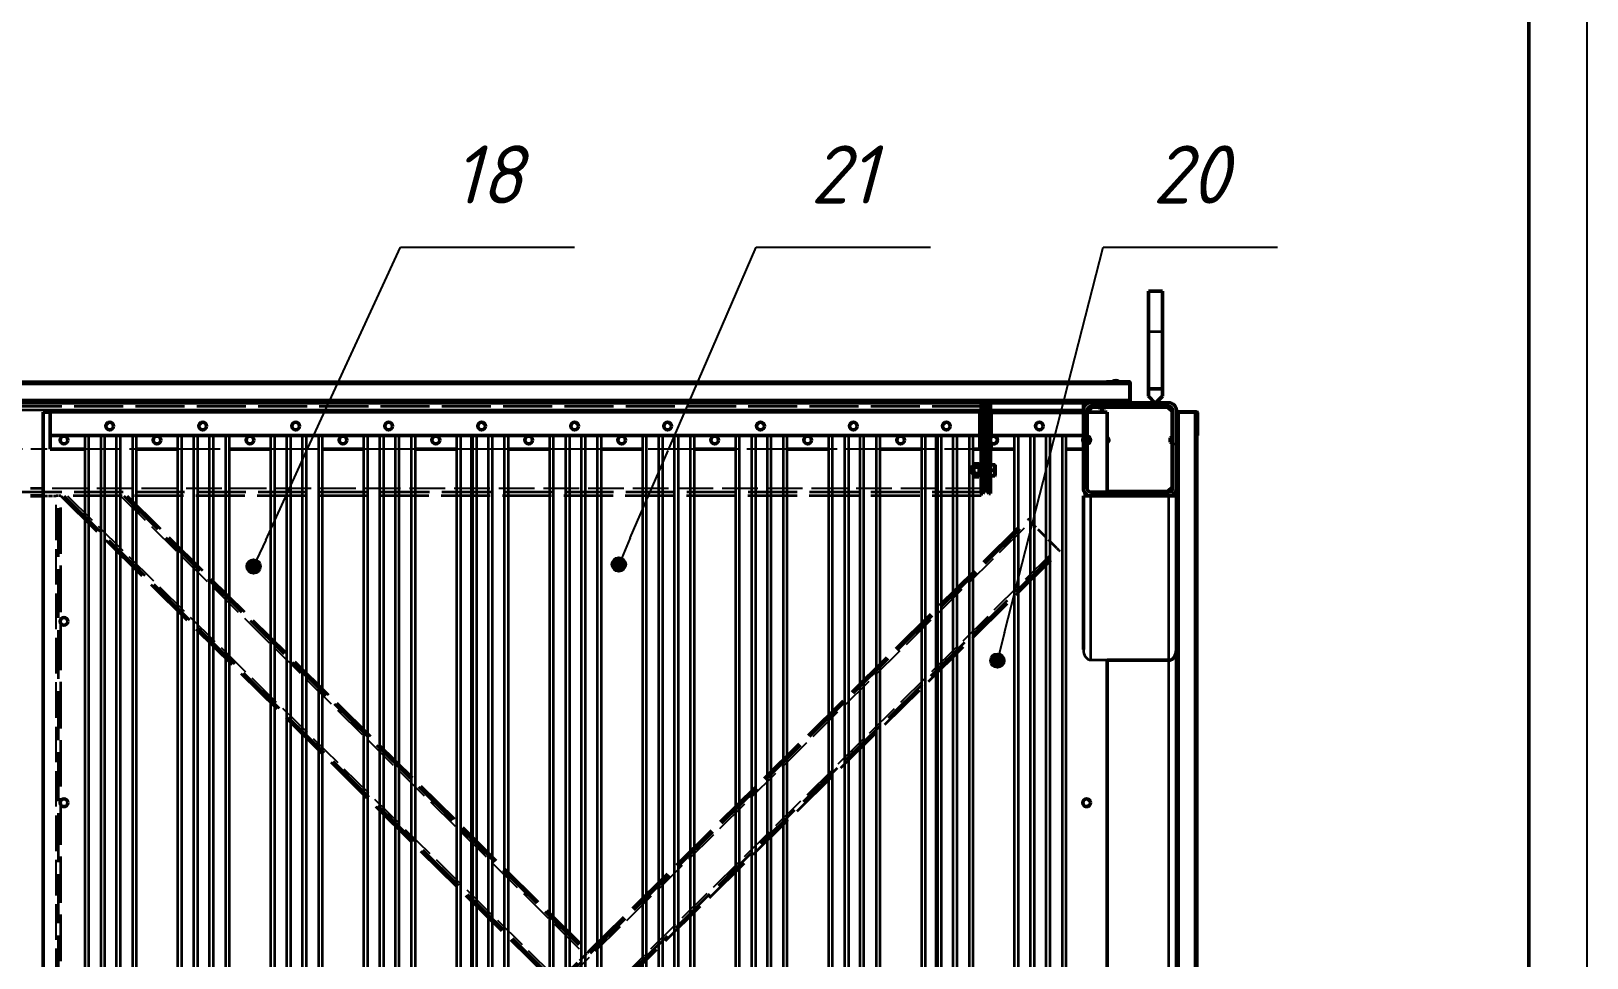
# Model space of a CAD drawing. Header units: millimetres. Extents: x 0 to 21025, y 0 to 14850.
# Drawn here: x 17678 to 21025, y 8465 to 10457 of the extents above; entities that cross this region are included whole.
import ezdxf

# ---------------------------------------------------------------- set-up
doc = ezdxf.new("R2010")
doc.units = ezdxf.units.MM
doc.header["$LTSCALE"] = 25
doc.linetypes.add('CHAIN', pattern=[0.7087, 0.4724, -0.0591, 0.1181, -0.0591])
doc.linetypes.add('DASHED', pattern=[0.2067, 0.1654, -0.0413])
for name, color, linetype, lineweight in [('Видимые тонкие (ГОСТ)', 7, 'Continuous', 35), ('Видимый контур (ГОСТ)', 7, 'Continuous', 50), ('Кромка (ГОСТ)', 7, 'Continuous', 50), ('Линия резьбы (ГОСТ)', 7, 'Continuous', 25), ('Невидимые тонкие (ГОСТ)', 7, 'DASHED', 25), ('Невидимый контур (ГОСТ)', 7, 'DASHED', 35), ('Обозначение (ГОСТ)', 7, 'Continuous', 25), ('Осевая линия (ГОСТ)', 7, 'Continuous', 25), ('Штриховка (ГОСТ)', 7, 'Continuous', 18)]:
    doc.layers.add(name, color=color, linetype=linetype, lineweight=lineweight)
doc.styles.add('Увеличенный текст (ГОСТ)', font='GOST Common Italic.ttf')

# ---------------------------------------------------------------- blocks, each defined once
blk = doc.blocks.new('Рамки ГОСТ_ граница 594x841')
at = {"layer": 'Кромка (ГОСТ)', "lineweight": 25}
blk.add_line((841, 594), (841, 0), dxfattribs=at)
at = {"layer": 'Кромка (ГОСТ)'}
blk.add_line((836, 5), (836, 589), dxfattribs=at)
blk = doc.blocks.new('Номера позиций6')
at = {"layer": 'Обозначение (ГОСТ)'}
h = blk.add_hatch(color=256, dxfattribs=at)
edge = h.paths.add_edge_path(flags=0)
edge.add_arc((726.26, 372.26), 0.625, 0, 360)
for p, q in [((730.94, 382.43), (738.89, 399.72)), ((738.89, 399.72), (753.89, 399.72)), ((727.31, 374.53), (730.85, 382.23)), ((727.31, 374.53), (726.52, 372.83))]:
    blk.add_line(p, q, dxfattribs=at)
blk.add_circle((726.26, 372.26), 0.625, dxfattribs=at)
at = {"layer": 'Обозначение (ГОСТ)', "insert": (746.39, 405.97), "char_height": 5, "attachment_point": 5, "style": 'Увеличенный текст (ГОСТ)'}
blk.add_mtext('18', dxfattribs=at)
blk = doc.blocks.new('Номера позиций7')
at = {"layer": 'Обозначение (ГОСТ)'}
h = blk.add_hatch(color=256, dxfattribs=at)
edge = h.paths.add_edge_path(flags=0)
edge.add_arc((790.27, 364.16), 0.625, 0, 360)
for p, q in [((790.89, 366.58), (799.38, 399.72)), ((799.38, 399.72), (814.38, 399.72)), ((790.89, 366.58), (790.43, 364.77))]:
    blk.add_line(p, q, dxfattribs=at)
blk.add_circle((790.27, 364.16), 0.625, dxfattribs=at)
at = {"layer": 'Обозначение (ГОСТ)', "insert": (806.88, 405.97), "char_height": 5, "attachment_point": 5, "style": 'Увеличенный текст (ГОСТ)'}
blk.add_mtext('20', dxfattribs=at)
blk = doc.blocks.new('Номера позиций18')
at = {"layer": 'Обозначение (ГОСТ)'}
h = blk.add_hatch(color=256, dxfattribs=at)
edge = h.paths.add_edge_path(flags=0)
edge.add_arc((757.69, 372.43), 0.625, 0, 360)
for p, q in [((762.02, 382.43), (769.51, 399.72)), ((769.51, 399.72), (784.51, 399.72)), ((758.68, 374.73), (761.93, 382.23)), ((758.68, 374.73), (757.94, 373.01))]:
    blk.add_line(p, q, dxfattribs=at)
blk.add_circle((757.69, 372.43), 0.625, dxfattribs=at)
at = {"layer": 'Обозначение (ГОСТ)', "insert": (777.01, 405.97), "char_height": 5, "attachment_point": 5, "style": 'Увеличенный текст (ГОСТ)'}
blk.add_mtext('21', dxfattribs=at)

msp = doc.modelspace()

# ---------------------------------------------------------------- hatches: boundary and pattern name
at = {"layer": 'Штриховка (ГОСТ)'}
h = msp.add_hatch(dxfattribs=at)
h.set_pattern_fill('ANSI31', color=256, scale=635, angle=75.000175, style=0)
h.set_pattern_definition([(120.00018, (0, 0), (-68.74064, -39.6877), [])])
edge = h.paths.add_edge_path()
edge.add_ellipse((19957.738, 9474.323), major_axis=(0, -16), ratio=1, start_angle=270, end_angle=360)
edge.add_line((19957.738, 9458.323), (20125.738, 9458.323))
edge.add_ellipse((20125.738, 9474.323), major_axis=(16, 0), ratio=1, start_angle=270, end_angle=360)
edge.add_line((20141.738, 9474.323), (20141.738, 9642.323))
edge.add_ellipse((20125.738, 9642.323), major_axis=(0, 16), ratio=1, start_angle=270, end_angle=360)
edge.add_line((20125.738, 9658.323), (19957.738, 9658.323))
edge.add_ellipse((19957.738, 9642.323), major_axis=(-16, 0), ratio=1, start_angle=270, end_angle=360)
edge.add_line((19941.738, 9642.323), (19941.738, 9474.323))
edge = h.paths.add_edge_path(flags=0)
edge.add_line((19957.738, 9650.323), (20125.738, 9650.323))
edge.add_ellipse((20125.738, 9642.323), major_axis=(8, 0), ratio=1, start_angle=0, end_angle=90, ccw=False)
edge.add_line((20133.738, 9642.323), (20133.738, 9474.323))
edge.add_ellipse((20125.738, 9474.323), major_axis=(0, -8), ratio=1, start_angle=0, end_angle=90, ccw=False)
edge.add_line((20125.738, 9466.323), (19957.738, 9466.323))
edge.add_ellipse((19957.738, 9474.323), major_axis=(-8, 0), ratio=1, start_angle=0, end_angle=90, ccw=False)
edge.add_line((19949.738, 9474.323), (19949.738, 9642.323))
edge.add_ellipse((19957.738, 9642.323), major_axis=(0, 8), ratio=1, start_angle=0, end_angle=90, ccw=False)

# ---------------------------------------------------------------- linework, layer by layer
at = {"layer": 'Видимые тонкие (ГОСТ)'}
for p, q in [((20111.738, 9810.84), (20081.738, 9810.84)), ((20041.738, 9698.475), (12941.738, 9698.475)), ((20014.138, 9702.923), (20009.338, 9702.923)), ((20041.738, 9663.812), (12941.738, 9663.812)), ((19721.738, 9642.323), (13261.738, 9642.323)), ((17704.138, 9658.923), (17699.338, 9658.923)), ((18244.138, 9658.923), (18239.338, 9658.923)), ((18914.138, 9658.923), (18909.338, 9658.923)), ((19519.138, 9658.923), (19514.338, 9658.923)), ((19721.738, 9655.123), (19741.738, 9655.123)), ((19729.288, 9647.823), (19734.189, 9647.823)), ((19941.738, 9642.323), (19741.738, 9642.323)), ((19984.138, 9658.923), (19979.338, 9658.923)), ((19718.937, 9637.323), (17718.937, 9637.323)), ((19941.738, 9636.323), (19743.281, 9636.323)), ((20147.228, 7258.323), (20147.228, 9638.323)), ((20181.89, 7258.323), (20181.89, 9638.323)), ((17793.116, 9588.323), (17793.116, 7258.323)), ((17801.333, 9588.323), (17801.333, 7258.323)), ((17827.531, 9588.323), (17827.531, 7258.323)), ((17836.067, 9588.323), (17836.067, 7258.323)), ((17861.114, 9588.323), (17861.114, 7258.323)), ((17869.65, 9588.323), (17869.65, 7258.323)), ((17895.848, 9588.323), (17895.848, 7258.323)), ((17904.065, 9588.323), (17904.065, 7258.323)), ((17993.116, 9588.323), (17993.116, 7258.323)), ((18001.333, 9588.323), (18001.333, 7258.323)), ((18027.531, 9588.323), (18027.531, 7258.323)), ((18036.067, 9588.323), (18036.067, 7258.323)), ((18061.114, 9588.323), (18061.114, 7258.323)), ((18069.65, 9588.323), (18069.65, 7258.323)), ((18095.848, 9588.323), (18095.848, 7258.323)), ((18104.065, 9588.323), (18104.065, 7258.323)), ((18193.116, 9588.323), (18193.116, 7258.323)), ((18201.333, 9588.323), (18201.333, 7258.323)), ((18227.531, 9588.323), (18227.531, 7258.323)), ((18236.067, 9588.323), (18236.067, 7258.323)), ((18261.114, 9588.323), (18261.114, 7258.323)), ((18269.65, 9588.323), (18269.65, 7258.323)), ((18295.848, 9588.323), (18295.848, 7258.323)), ((18304.065, 9588.323), (18304.065, 7258.323)), ((18393.116, 9588.323), (18393.116, 7258.323)), ((18401.333, 9588.323), (18401.333, 7258.323)), ((18427.531, 9588.323), (18427.531, 7258.323)), ((18436.067, 9588.323), (18436.067, 7258.323)), ((18461.114, 9588.323), (18461.114, 7258.323)), ((18469.65, 7258.323), (18469.65, 9588.323)), ((18495.846, 9588.323), (18495.846, 7258.323)), ((18504.063, 9588.323), (18504.063, 7258.323)), ((18593.2, 9588.323), (18593.2, 7258.323)), ((18601.338, 9588.323), (18601.338, 7258.323)), ((18627.531, 9588.323), (18627.531, 7258.323)), ((18636.067, 9588.323), (18636.067, 7258.323)), ((18661.114, 9588.323), (18661.114, 7258.323)), ((18669.65, 9588.323), (18669.65, 7258.323)), ((18695.848, 9588.323), (18695.848, 7258.323)), ((18704.065, 9588.323), (18704.065, 7258.323)), ((18793.116, 9588.323), (18793.116, 7258.323)), ((18801.333, 9588.323), (18801.333, 7258.323)), ((18827.531, 9588.323), (18827.531, 7258.323)), ((18836.067, 9588.323), (18836.067, 7258.323)), ((18861.114, 9588.323), (18861.114, 7258.323)), ((18869.65, 9588.323), (18869.65, 7258.323)), ((18895.848, 9588.323), (18895.848, 7258.323)), ((18904.065, 9588.323), (18904.065, 7258.323)), ((18993.116, 9588.323), (18993.116, 7258.323)), ((19001.333, 9588.323), (19001.333, 7258.323)), ((19027.531, 9588.323), (19027.531, 7258.323)), ((19036.067, 9588.323), (19036.067, 7258.323)), ((19061.114, 9588.323), (19061.114, 7258.323)), ((19069.65, 9588.323), (19069.65, 7258.323)), ((19095.848, 9588.323), (19095.848, 7258.323)), ((19104.065, 9588.323), (19104.065, 7258.323)), ((19193.116, 9588.323), (19193.116, 7258.323)), ((19201.333, 9588.323), (19201.333, 7258.323)), ((19227.531, 9588.323), (19227.531, 7258.323)), ((19236.067, 9588.323), (19236.067, 7258.323)), ((19261.114, 9588.323), (19261.114, 7258.323)), ((19269.65, 9588.323), (19269.65, 7258.323)), ((19295.848, 9588.323), (19295.848, 7258.323)), ((19304.065, 9588.323), (19304.065, 7258.323)), ((19393.116, 9588.323), (19393.116, 7258.323)), ((19401.333, 9588.323), (19401.333, 7258.323)), ((19427.531, 9588.323), (19427.531, 7258.323)), ((19436.067, 9588.323), (19436.067, 7258.323)), ((19461.114, 9588.323), (19461.114, 7258.323)), ((19469.65, 7258.323), (19469.65, 9588.323)), ((19495.847, 9588.323), (19495.847, 7258.323)), ((19504.064, 9588.323), (19504.064, 7258.323)), ((19593.201, 9588.323), (19593.201, 7258.323)), ((19601.34, 9588.323), (19601.34, 7258.323)), ((19627.531, 9588.323), (19627.531, 7258.323)), ((19636.067, 9588.323), (19636.067, 7258.323)), ((19661.114, 9588.323), (19661.114, 7258.323)), ((19669.65, 9588.323), (19669.65, 7258.323)), ((19695.848, 9588.323), (19695.848, 7258.323)), ((19704.065, 9588.323), (19704.065, 9521.323)), ((19793.116, 9588.323), (19793.116, 7258.323)), ((19801.333, 9588.323), (19801.333, 7258.323)), ((19827.531, 9588.323), (19827.531, 7258.323)), ((19836.067, 9588.323), (19836.067, 7258.323)), ((19861.114, 9588.323), (19861.114, 7258.323)), ((19869.65, 9588.323), (19869.65, 7258.323)), ((19895.848, 9588.323), (19895.848, 7258.323)), ((19904.065, 9588.323), (19904.065, 7258.323)), ((20142.338, 9575.923), (20142.338, 9580.723)), ((17704.065, 9474.323), (17676.738, 9474.323)), ((19704.065, 9505.323), (19704.065, 7311.323)), ((19957.738, 9105.47), (19957.738, 9458.323)), ((20125.738, 9104.77), (20125.738, 9458.323)), ((20142.338, 9185.923), (20142.338, 9190.723)), ((19957.738, 9105.47), (19993.116, 9105.47)), ((20125.738, 7711.876), (20125.738, 9104.77)), ((20142.338, 8795.923), (20142.338, 8800.723))]:
    msp.add_line(p, q, dxfattribs=at)
msp.add_arc((19992.007, 9578.323), 5.914, 280.807432, 79.192568, dxfattribs=at)
msp.add_ellipse((19957.738, 9128.097), major_axis=(0, -22.627), ratio=0.70710678, start_param=4.71238898, end_param=6.28318531, dxfattribs=at)
at = {"layer": 'Видимый контур (ГОСТ)'}
for p, q in [((20081.738, 9898.323), (20081.738, 9810.84)), ((20111.738, 9898.323), (20081.738, 9898.323)), ((20111.738, 9810.84), (20111.738, 9898.323)), ((20081.738, 9688.323), (20081.738, 9810.84)), ((20111.738, 9810.84), (20111.738, 9688.323)), ((20041.453, 9702.723), (12942.024, 9702.723)), ((19991.738, 9703.723), (20040.738, 9703.723)), ((19991.738, 9703.023), (19991.738, 9703.723)), ((20040.738, 9703.023), (19991.738, 9703.023)), ((20009.338, 9702.923), (20009.338, 9702.723)), ((20014.138, 9702.923), (20014.138, 9702.723)), ((20041.738, 9660.023), (20041.738, 9702.023)), ((20042.438, 9702.023), (20042.438, 9660.023)), ((20111.738, 9688.323), (20081.738, 9688.323)), ((20081.738, 9672.323), (20081.738, 9688.323)), ((20111.738, 9688.323), (20111.738, 9672.323)), ((20041.738, 9659.723), (12941.738, 9659.723)), ((20041.738, 9659.023), (12941.738, 9659.023)), ((19721.738, 9658.323), (13261.738, 9658.323)), ((17699.338, 9658.923), (17699.338, 9658.323)), ((17704.138, 9658.923), (17704.138, 9658.323)), ((18239.338, 9658.923), (18239.338, 9658.323)), ((18244.138, 9658.923), (18244.138, 9658.323)), ((18909.338, 9658.923), (18909.338, 9658.323)), ((18914.138, 9658.923), (18914.138, 9658.323)), ((19514.338, 9658.923), (19514.338, 9658.323)), ((19519.138, 9658.923), (19519.138, 9658.323)), ((19721.738, 9658.323), (19721.738, 9653.323)), ((19721.738, 9658.323), (19741.738, 9658.323)), ((19725.437, 9653.323), (19721.738, 9653.323)), ((19721.738, 9623.323), (19721.738, 9653.323)), ((19731.738, 9644.323), (19725.437, 9653.323)), ((19725.437, 9653.323), (19725.437, 9623.323)), ((19725.437, 9653.323), (19738.04, 9653.323)), ((19738.04, 9653.323), (19731.738, 9644.323)), ((19731.738, 9644.323), (19731.738, 9619.595)), ((19731.738, 9619.595), (19731.738, 9644.323)), ((19738.04, 9653.323), (19741.738, 9653.323)), ((19738.04, 9623.323), (19738.04, 9653.323)), ((19941.738, 9658.323), (19741.738, 9658.323)), ((19741.738, 9658.323), (19741.738, 9653.323)), ((19741.738, 9653.323), (19741.738, 9623.323)), ((19941.738, 9658.323), (19941.738, 9642.323)), ((19941.738, 9642.323), (19941.738, 9474.323)), ((19949.738, 9474.323), (19949.738, 9642.323)), ((19960.738, 9649.323), (19950.738, 9639.323)), ((20125.738, 9658.323), (19957.738, 9658.323)), ((19957.738, 9650.323), (20125.738, 9650.323)), ((19975.919, 9649.323), (19960.738, 9649.323)), ((19961.738, 9658.323), (19961.738, 9659.023)), ((19977.198, 9644.703), (19986.279, 9644.703)), ((19979.338, 9658.923), (19979.338, 9658.323)), ((19984.138, 9658.923), (19984.138, 9658.323)), ((20122.738, 9649.323), (19987.558, 9649.323)), ((20041.738, 9659.723), (20041.738, 9659.023)), ((20095.738, 9658.323), (20081.738, 9672.323)), ((20111.738, 9672.323), (20097.738, 9658.323)), ((20132.738, 9639.323), (20122.738, 9649.323)), ((20133.738, 9642.323), (20133.738, 9474.323)), ((20141.738, 9474.323), (20141.738, 9642.323)), ((17704.065, 9638.323), (17704.065, 7258.323)), ((17704.065, 9638.323), (17718.937, 9638.323)), ((19718.937, 9639.023), (17718.937, 9639.023)), ((17718.937, 9639.023), (17718.937, 9637.323)), ((17718.937, 9588.323), (17718.937, 9637.323)), ((19718.937, 9639.023), (19718.937, 9637.323)), ((19718.937, 9638.323), (19721.738, 9638.323)), ((19718.937, 9588.323), (19718.937, 9637.323)), ((19721.738, 9615.973), (19718.937, 9615.973)), ((19725.437, 9623.323), (19721.738, 9623.323)), ((19721.738, 9493.323), (19721.738, 9623.323)), ((19731.738, 9619.595), (19725.437, 9623.323)), ((19725.437, 9623.323), (19725.437, 9493.323)), ((19738.04, 9623.323), (19731.738, 9619.595)), ((19731.738, 9619.595), (19731.738, 9497.051)), ((19731.738, 9497.051), (19731.738, 9619.595)), ((19738.04, 9623.323), (19741.738, 9623.323)), ((19738.04, 9493.323), (19738.04, 9623.323)), ((19741.738, 9638.323), (19743.281, 9638.323)), ((19741.738, 9623.323), (19741.738, 9493.323)), ((19743.281, 9615.323), (19741.738, 9615.323)), ((19941.738, 9639.023), (19743.281, 9639.023)), ((19743.281, 9639.023), (19743.281, 9636.323)), ((19743.281, 9588.323), (19743.281, 9636.323)), ((19949.738, 9638.323), (19993.116, 9638.323)), ((19950.738, 9639.323), (19950.738, 9638.323)), ((19993.116, 9638.323), (19993.116, 9466.323)), ((20132.738, 9584.143), (20132.738, 9639.323)), ((20142.064, 9638.323), (20141.738, 9638.323)), ((20142.438, 9638.323), (20143.138, 9638.323)), ((20142.438, 7258.323), (20142.438, 9638.323)), ((20143.138, 7258.323), (20143.138, 9638.323)), ((20185.438, 9639.023), (20143.438, 9639.023)), ((20143.438, 9638.323), (20185.438, 9638.323)), ((20186.138, 7258.323), (20186.138, 9638.037)), ((20186.438, 9637.323), (20186.438, 9588.323)), ((20187.138, 9588.323), (20187.138, 9637.323)), ((17718.937, 9558.323), (17718.937, 9588.323)), ((19718.937, 9588.323), (17718.937, 9588.323)), ((18625.997, 9588.323), (18625.997, 7258.323)), ((19625.997, 9588.323), (19625.997, 7258.323)), ((19721.738, 9590.673), (19718.937, 9590.673)), ((19718.937, 9558.323), (19718.937, 9588.323)), ((19743.281, 9603.323), (19741.738, 9603.323)), ((19743.281, 9591.323), (19741.738, 9591.323)), ((19743.281, 9584.665), (19743.281, 9588.323)), ((19941.738, 9588.323), (19743.281, 9588.323)), ((20128.118, 9582.863), (20128.118, 9573.783)), ((20142.338, 9580.723), (20141.738, 9580.723)), ((20142.338, 9575.923), (20141.738, 9575.923)), ((20186.438, 9588.323), (20187.138, 9588.323)), ((17793.116, 9558.323), (17718.937, 9558.323)), ((17993.116, 9558.323), (17904.065, 9558.323)), ((18193.116, 9558.323), (18104.065, 9558.323)), ((18393.116, 9558.323), (18304.065, 9558.323)), ((18593.2, 9558.323), (18504.063, 9558.323)), ((18793.116, 9558.323), (18704.065, 9558.323)), ((18993.116, 9558.323), (18904.065, 9558.323)), ((19193.116, 9558.323), (19104.065, 9558.323)), ((19393.116, 9558.323), (19304.065, 9558.323)), ((19593.201, 9558.323), (19504.064, 9558.323)), ((19718.937, 9558.323), (19704.065, 9558.323)), ((19743.281, 9558.323), (19743.281, 9571.98)), ((19793.116, 9558.323), (19743.281, 9558.323)), ((19941.738, 9558.323), (19904.065, 9558.323)), ((20132.738, 9477.323), (20132.738, 9572.503)), ((20141.738, 9558.323), (20142.438, 9558.323)), ((19701.738, 9519.99), (19703.072, 9521.323)), ((19701.738, 9506.656), (19701.738, 9519.99)), ((19701.738, 9506.656), (19703.072, 9505.323)), ((19703.072, 9521.323), (19703.072, 9505.323)), ((19705.538, 9521.323), (19703.072, 9521.323)), ((19705.538, 9524.123), (19707.303, 9527.179)), ((19705.538, 9524.123), (19705.538, 9502.523)), ((19707.303, 9527.179), (19716.774, 9527.179)), ((19707.303, 9520.251), (19716.774, 9520.251)), ((19707.303, 9506.395), (19716.774, 9506.395)), ((19718.538, 9524.123), (19716.774, 9527.179)), ((19718.538, 9500.673), (19718.538, 9525.973)), ((19721.738, 9525.973), (19718.538, 9525.973)), ((19750.32, 9525.323), (19741.738, 9525.323)), ((19750.32, 9513.323), (19741.738, 9513.323)), ((19751.392, 9525.323), (19750.32, 9525.323)), ((19751.738, 9524.723), (19751.392, 9525.323)), ((19751.738, 9524.723), (19751.738, 9501.923)), ((19705.538, 9505.323), (19703.072, 9505.323)), ((19705.538, 9502.523), (19707.303, 9499.467)), ((19707.303, 9499.467), (19716.774, 9499.467)), ((19718.538, 9502.523), (19716.774, 9499.467)), ((19721.738, 9500.673), (19718.538, 9500.673)), ((19725.437, 9493.323), (19721.738, 9493.323)), ((19721.738, 9463.323), (19721.738, 9493.323)), ((19731.738, 9497.051), (19725.437, 9493.323)), ((19725.437, 9493.323), (19725.437, 9463.323)), ((19738.04, 9493.323), (19731.738, 9497.051)), ((19731.738, 9497.051), (19731.738, 9472.323)), ((19731.738, 9472.323), (19731.738, 9497.051)), ((19738.04, 9463.323), (19738.04, 9493.323)), ((19738.04, 9493.323), (19741.738, 9493.323)), ((19750.32, 9501.323), (19741.738, 9501.323)), ((19741.738, 9493.323), (19741.738, 9463.323)), ((19750.32, 9501.323), (19751.392, 9501.323)), ((19751.738, 9501.923), (19751.392, 9501.323)), ((20122.738, 9467.323), (20132.738, 9477.323)), ((20141.738, 9458.323), (20141.738, 9474.323)), ((17676.738, 9458.323), (17704.065, 9458.323)), ((19725.437, 9463.323), (19721.738, 9463.323)), ((19731.738, 9472.323), (19725.437, 9463.323)), ((19731.738, 9472.323), (19738.04, 9463.323)), ((19738.04, 9463.323), (19741.738, 9463.323)), ((19941.738, 9458.323), (19957.738, 9458.323)), ((19941.738, 9128.097), (19941.738, 9458.323)), ((20125.738, 9466.323), (19957.738, 9466.323)), ((19957.738, 9458.323), (20125.738, 9458.323)), ((19993.116, 9467.323), (20122.738, 9467.323)), ((20125.738, 9458.323), (20141.738, 9458.323)), ((20141.738, 9127.397), (20141.738, 9458.323)), ((20142.338, 9190.723), (20141.738, 9190.723)), ((20142.338, 9185.923), (20141.738, 9185.923)), ((19993.116, 9105.47), (19993.116, 7711.176)), ((19993.116, 9104.77), (20125.738, 9104.77)), ((20141.738, 7689.249), (20141.738, 9127.397)), ((20142.338, 8800.723), (20141.738, 8800.723)), ((20142.338, 8795.923), (20141.738, 8795.923))]:
    msp.add_line(p, q, dxfattribs=at)
for centre in [(17847.065, 9608.323), (18047.065, 9608.323), (18247.065, 9608.323), (18447.065, 9608.323), (18647.065, 9608.323), (18847.065, 9608.323), (19047.065, 9608.323), (19247.065, 9608.323), (19447.065, 9608.323), (19647.065, 9608.323), (19847.065, 9608.323), (17748.565, 9578.323), (17948.565, 9578.323), (18148.565, 9578.323), (18348.565, 9578.323), (18548.565, 9578.323), (18748.565, 9578.323), (18948.565, 9578.323), (19148.565, 9578.323), (19348.565, 9578.323), (19548.565, 9578.323), (17748.565, 9188.323), (17748.565, 8798.323), (19948.565, 8798.323)]:
    msp.add_circle(centre, 8.255, dxfattribs=at)
for centre, radius, start, end in [((20011.738, 9690.332), 15.731, 58.347692, 121.652308), ((20008.538, 9702.923), 0.8, 0, 7.180756), ((20014.938, 9702.923), 0.8, 172.819244, 180), ((20040.738, 9702.023), 1.7, 0, 90), ((20040.738, 9702.023), 1, 0, 90), ((17701.738, 9646.332), 15.731, 58.347692, 121.652308), ((17698.538, 9658.923), 0.8, 0, 7.180756), ((17704.938, 9658.923), 0.8, 172.819244, 180), ((18241.738, 9646.332), 15.731, 58.347692, 121.652308), ((18238.538, 9658.923), 0.8, 0, 7.180756), ((18244.938, 9658.923), 0.8, 172.819244, 180), ((18911.738, 9646.332), 15.731, 58.347692, 121.652308), ((18908.538, 9658.923), 0.8, 0, 7.180756), ((18914.938, 9658.923), 0.8, 172.819244, 180), ((19516.738, 9646.332), 15.731, 58.347692, 121.652308), ((19513.538, 9658.923), 0.8, 0, 7.180756), ((19519.938, 9658.923), 0.8, 172.819244, 180), ((19957.738, 9642.323), 16, 90, 180), ((19957.738, 9642.323), 8, 90, 180), ((19981.738, 9646.332), 15.731, 58.347692, 121.652308), ((19992.301, 9651.372), 16.51, 183.64446, 203.826266), ((19978.538, 9658.923), 0.8, 0, 7.180756), ((19984.938, 9658.923), 0.8, 172.819244, 180), ((19971.176, 9651.372), 16.51, 336.173734, 356.35554), ((20040.738, 9660.023), 1.7, 270, 0), ((20040.738, 9660.023), 1, 342.542397, 0), ((20125.738, 9642.323), 16, 0, 90), ((20125.738, 9642.323), 8, 0, 90), ((20143.438, 9637.323), 1.7, 90, 180), ((20143.438, 9637.323), 1, 90, 107.457603), ((20185.438, 9637.323), 1.7, 0, 90), ((20185.438, 9637.323), 1, 0, 90), ((19748.565, 9578.323), 8.255, 214.212258, 145.787742), ((19948.565, 9578.323), 8.255, 145.787742, 214.212258), ((19948.565, 9578.323), 8.255, 278.172238, 81.827762), ((19992.007, 9578.323), 4.54, 284.13697, 75.86303), ((20134.788, 9567.76), 16.51, 93.64446, 113.826266), ((20134.788, 9588.886), 16.51, 246.173734, 266.35554), ((20142.338, 9581.523), 0.8, 270, 277.180756), ((20142.338, 9575.123), 0.8, 82.819244, 90), ((20129.748, 9578.323), 15.731, 328.347692, 31.652308), ((19957.738, 9474.323), 16, 180, 270), ((19957.738, 9474.323), 8, 180, 270), ((20125.738, 9474.323), 8, 270, 0), ((20125.738, 9474.323), 16, 270, 0), ((20142.338, 9191.523), 0.8, 270, 277.180756), ((20142.338, 9185.123), 0.8, 82.819244, 90), ((20129.748, 9188.323), 15.731, 328.347692, 31.652308), ((20129.748, 8798.323), 15.731, 328.347692, 31.652308), ((20142.338, 8801.523), 0.8, 270, 277.180756), ((20142.338, 8795.123), 0.8, 82.819244, 90)]:
    msp.add_arc(centre, radius, start, end, dxfattribs=at)
msp.add_ellipse((20125.738, 9127.397), major_axis=(0, -22.627), ratio=0.70710678, start_param=0, end_param=1.57079633, dxfattribs=at)
for points, weights in [([(19707.303, 9527.179), (19705.303, 9523.715), (19707.303, 9520.251)], [1, 1.15470053838, 1]), ([(19707.303, 9520.251), (19705.303, 9513.323), (19707.303, 9506.395)], [1, 1.15470053838, 1]), ([(19707.303, 9506.395), (19705.303, 9502.931), (19707.303, 9499.467)], [1, 1.15470053838, 1]), ([(19716.774, 9520.251), (19718.774, 9523.715), (19716.774, 9527.179)], [1, 1.15470053838, 1]), ([(19716.774, 9506.395), (19718.774, 9513.323), (19716.774, 9520.251)], [1, 1.15470053838, 1]), ([(19716.774, 9499.467), (19718.774, 9502.931), (19716.774, 9506.395)], [1, 1.15470053838, 1]), ([(19750.32, 9525.323), (19752.32, 9519.323), (19750.32, 9513.323)], [1.16025403784, 1.33974596216, 1.16025403784]), ([(19750.32, 9513.323), (19752.32, 9507.323), (19750.32, 9501.323)], [1.16025403784, 1.33974596216, 1.16025403784])]:
    msp.add_rational_spline(points, weights, degree=2, dxfattribs=at)
at = {"layer": 'Линия резьбы (ГОСТ)'}
for p, q in [((19705.538, 9520.117), (19701.866, 9520.117)), ((19701.866, 9506.528), (19705.538, 9506.528))]:
    msp.add_line(p, q, dxfattribs=at)
at = {"layer": 'Невидимые тонкие (ГОСТ)', "ltscale": 18.593069}
msp.add_line((19721.738, 9474.323), (17704.065, 9474.323), dxfattribs=at)
at = {"layer": 'Невидимые тонкие (ГОСТ)', "ltscale": 18.472094}
msp.add_line((17731.738, 7358.323), (17731.738, 9458.323), dxfattribs=at)
at = {"layer": 'Невидимые тонкие (ГОСТ)', "ltscale": 17.962523}
msp.add_line((17755.978, 9458.323), (18813.26, 8415.346), dxfattribs=at)
at = {"layer": 'Невидимые тонкие (ГОСТ)', "ltscale": 18.127836}
msp.add_line((17869.893, 9458.323), (18870.217, 8471.534), dxfattribs=at)
at = {"layer": 'Невидимые тонкие (ГОСТ)', "ltscale": 18.170845}
msp.add_line((17755.978, 7358.323), (19828.219, 9402.526), dxfattribs=at)
at = {"layer": 'Невидимые тонкие (ГОСТ)', "ltscale": 18.253416}
msp.add_line((17869.893, 7358.323), (19884.401, 9345.574), dxfattribs=at)
at = {"layer": 'Невидимый контур (ГОСТ)', "ltscale": 25.512672}
for p, q in [((19721.738, 9650.323), (13261.738, 9650.323)), ((19721.738, 9466.323), (13261.738, 9466.323))]:
    msp.add_line(p, q, dxfattribs=at)
at = {"layer": 'Невидимый контур (ГОСТ)', "ltscale": 0.761779}
for p, q in [((19731.738, 9611.823), (19721.738, 9611.823)), ((19731.738, 9594.823), (19721.738, 9594.823)), ((19731.738, 9521.823), (19721.738, 9521.823)), ((19731.738, 9504.823), (19721.738, 9504.823))]:
    msp.add_line(p, q, dxfattribs=at)
at = {"layer": 'Невидимый контур (ГОСТ)', "ltscale": 2.10828}
msp.add_line((17704.065, 9458.323), (17731.738, 9458.323), dxfattribs=at)
at = {"layer": 'Невидимый контур (ГОСТ)', "ltscale": 1.196656}
for p, q in [((17741.738, 9458.323), (17731.738, 9458.323)), ((19821.196, 9409.645), (19828.219, 9402.526)), ((19884.401, 9345.574), (19891.423, 9338.455))]:
    msp.add_line(p, q, dxfattribs=at)
at = {"layer": 'Невидимый контур (ГОСТ)', "ltscale": 25.39913}
msp.add_line((17736.738, 7358.323), (17736.738, 9458.323), dxfattribs=at)
at = {"layer": 'Невидимый контур (ГОСТ)', "ltscale": 25.544268}
msp.add_line((19721.738, 9458.323), (17741.738, 9458.323), dxfattribs=at)
at = {"layer": 'Невидимый контур (ГОСТ)', "ltscale": 24.193707}
msp.add_line((17741.738, 8458.155), (17741.738, 9458.323), dxfattribs=at)
at = {"layer": 'Невидимый контур (ГОСТ)', "ltscale": 26.303246}
msp.add_line((17741.738, 9458.323), (18806.14, 8408.323), dxfattribs=at)
at = {"layer": 'Невидимый контур (ГОСТ)', "ltscale": 26.215275}
msp.add_line((17748.858, 9458.323), (18809.7, 8411.835), dxfattribs=at)
at = {"layer": 'Невидимый контур (ГОСТ)', "ltscale": 24.631805}
msp.add_line((17877.013, 9458.323), (18873.777, 8475.045), dxfattribs=at)
at = {"layer": 'Невидимый контур (ГОСТ)', "ltscale": 24.543835}
msp.add_line((17884.133, 9458.323), (18877.337, 8478.557), dxfattribs=at)
at = {"layer": 'Невидимый контур (ГОСТ)', "ltscale": 0.990654}
msp.add_line((19721.738, 9463.323), (19721.738, 9458.323), dxfattribs=at)
at = {"layer": 'Невидимый контур (ГОСТ)', "ltscale": 25.648956}
msp.add_line((17748.858, 7358.323), (19824.707, 9406.086), dxfattribs=at)
at = {"layer": 'Невидимый контур (ГОСТ)', "ltscale": 25.65687}
msp.add_line((18877.337, 8478.557), (19821.196, 9409.645), dxfattribs=at)
at = {"layer": 'Невидимый контур (ГОСТ)', "ltscale": 6.094929}
msp.add_line((19884.401, 9345.574), (19828.219, 9402.526), dxfattribs=at)
at = {"layer": 'Невидимый контур (ГОСТ)', "ltscale": 24.846437}
msp.add_line((17877.013, 7358.323), (19887.912, 9342.014), dxfattribs=at)
at = {"layer": 'Невидимый контур (ГОСТ)', "ltscale": 0.380848}
for p, q in [((19783.017, 9371.983), (19786.553, 9368.448)), ((19850.194, 9304.806), (19853.73, 9301.271))]:
    msp.add_line(p, q, dxfattribs=at)
at = {"layer": 'Невидимый контур (ГОСТ)', "ltscale": 25.630507}
msp.add_line((18948.534, 8408.323), (19891.423, 9338.455), dxfattribs=at)
at = {"layer": 'Невидимый контур (ГОСТ)', "ltscale": 6.095495}
msp.add_line((18813.26, 8415.346), (18870.217, 8471.534), dxfattribs=at)
at = {"layer": 'Невидимый контур (ГОСТ)', "ltscale": 1.196712}
msp.add_line((18877.337, 8478.557), (18870.217, 8471.534), dxfattribs=at)
at = {"layer": 'Осевая линия (ГОСТ)', "linetype": 'CHAIN', "ltscale": 11.993792}
msp.add_line((19784.238, 9558.323), (13199.238, 9558.323), dxfattribs=at)

# ---------------------------------------------------------------- block references
at = {"xscale": 25, "yscale": 25, "zscale": 25}
msp.add_blockref('Рамки ГОСТ_ граница 594x841', (0, 0), dxfattribs=at)
at = {"layer": 'Обозначение (ГОСТ)', "xscale": 25, "yscale": 25, "zscale": 25}
for name in ['Номера позиций6', 'Номера позиций18', 'Номера позиций7']:
    msp.add_blockref(name, (0, 0), dxfattribs=at)

doc.saveas('drawing.dxf')
